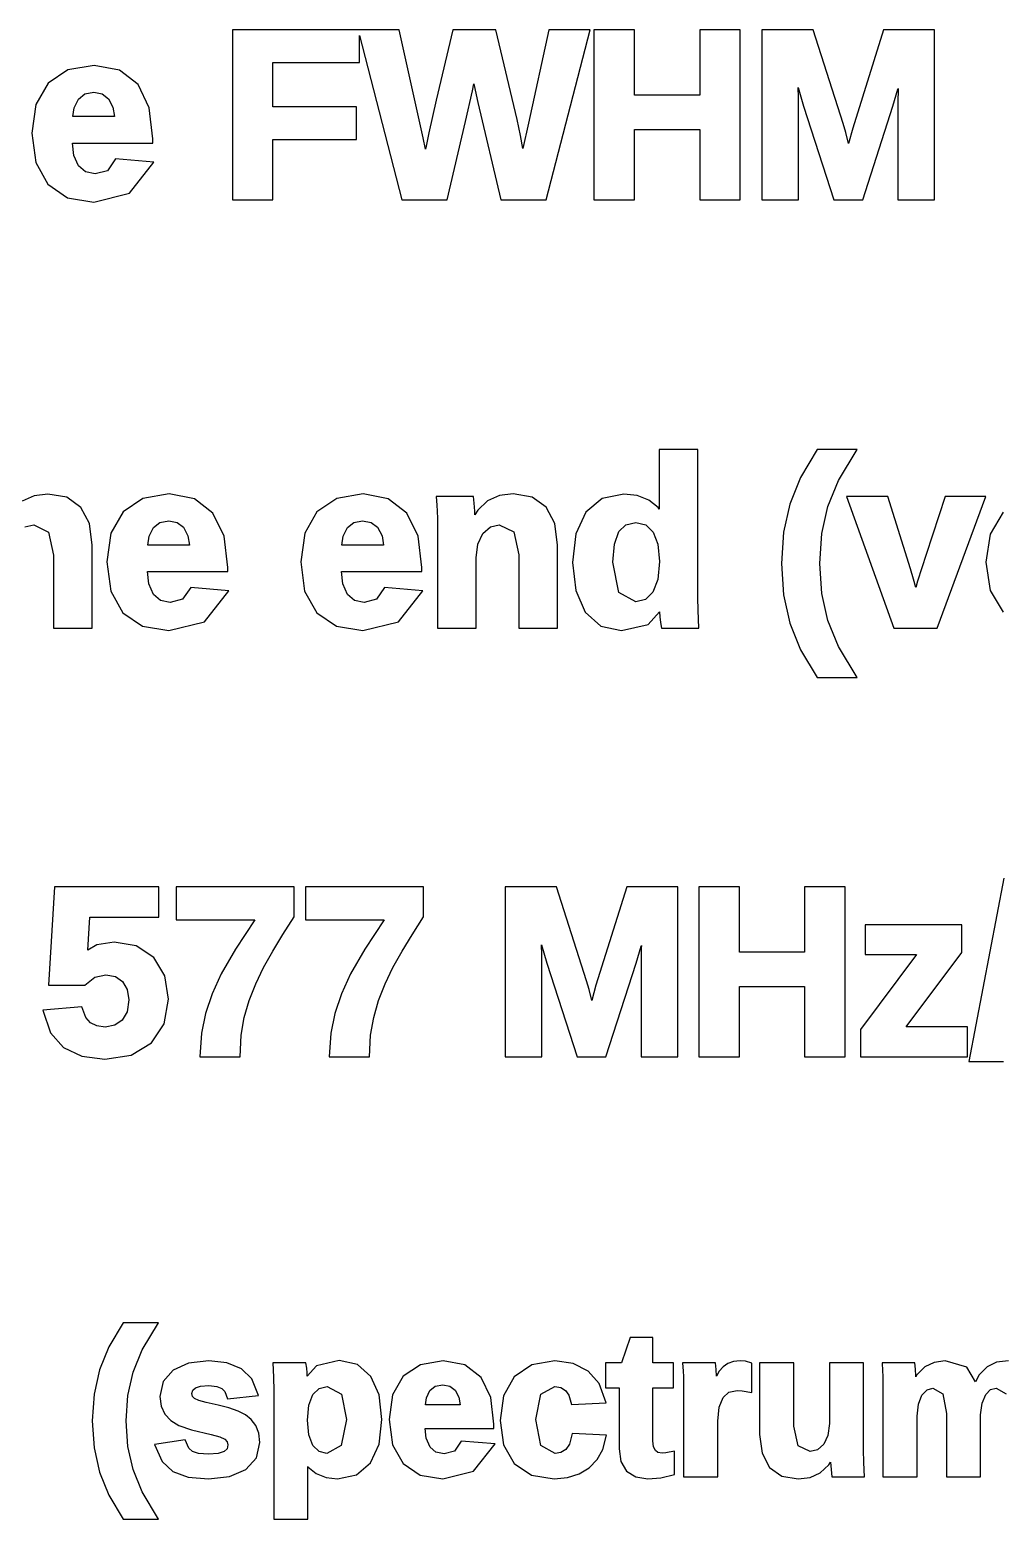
# Model space of a CAD drawing. Header units: metres. Extents: x 7 to 143, y 7 to 53.
# Drawn here: x 99.33 to 115.18, y 7.42 to 31.75 of the extents above; entities that cross this region are included whole.
import ezdxf

# ---------------------------------------------------------------- set-up
doc = ezdxf.new("R2010")
doc.units = ezdxf.units.M

msp = doc.modelspace()

# ---------------------------------------------------------------- linework, layer by layer
for p, q in [((105.36, 31.7515), (102.639, 31.7515)), ((102.639, 31.7515), (102.639, 28.9761)), ((104.712, 31.2186), (104.712, 31.659)), ((104.712, 31.659), (105.403, 28.9761)), ((105.756, 29.9842), (105.36, 31.7515)), ((106.237, 31.7515), (105.969, 30.6016)), ((106.943, 31.7515), (106.237, 31.7515)), ((107.291, 30.2882), (106.943, 31.7515)), ((107.807, 31.7515), (107.476, 30.2241)), ((107.763, 28.9761), (108.48, 31.7515)), ((108.48, 31.7515), (107.807, 31.7515)), ((109.203, 31.7515), (108.543, 31.7515)), ((108.543, 31.7515), (108.543, 28.9761)), ((109.203, 30.6863), (109.203, 31.7515)), ((110.929, 31.7515), (110.269, 31.7515)), ((110.269, 31.7515), (110.269, 30.6863)), ((110.929, 28.9761), (110.929, 31.7515)), ((112.122, 31.7515), (111.286, 31.7515)), ((111.286, 31.7515), (111.286, 28.9761)), ((112.612, 30.2198), (112.122, 31.7515)), ((113.272, 31.7515), (112.769, 30.1454)), ((114.105, 31.7515), (113.272, 31.7515)), ((114.105, 28.9761), (114.105, 31.7515)), ((100.382, 31.1693), (99.9524, 31.0977)), ((100.793, 31.0921), (100.382, 31.1693)), ((103.299, 30.4907), (103.299, 31.2186)), ((103.299, 31.2186), (104.712, 31.2186)), ((99.9524, 31.0977), (99.6284, 30.8801)), ((101.098, 30.8576), (100.793, 31.0921)), ((99.6284, 30.8801), (99.4285, 30.5293)), ((100.125, 30.6193), (100.23, 30.703)), ((100.23, 30.703), (100.374, 30.7315)), ((100.374, 30.7315), (100.512, 30.7045)), ((100.512, 30.7045), (100.616, 30.625)), ((101.282, 30.4779), (101.098, 30.8576)), ((106.444, 30.2549), (106.56, 30.7557)), ((106.56, 30.7557), (106.582, 30.867)), ((106.582, 30.867), (106.586, 30.8435)), ((106.586, 30.8435), (106.648, 30.5625)), ((110.269, 30.6863), (109.203, 30.6863)), ((111.883, 30.6483), (111.879, 30.8079)), ((111.879, 30.8079), (111.966, 30.504)), ((113.425, 30.5038), (113.507, 30.7836)), ((113.507, 30.7836), (113.51, 30.7918)), ((113.508, 30.7031), (113.507, 30.6478)), ((113.51, 30.7918), (113.508, 30.759)), ((113.508, 30.759), (113.508, 30.7031)), ((99.4285, 30.5293), (99.363, 30.063)), ((100.035, 30.335), (100.055, 30.4794)), ((100.055, 30.4794), (100.125, 30.6193)), ((100.616, 30.625), (100.689, 30.4863)), ((100.689, 30.4863), (100.716, 30.335)), ((101.341, 29.9689), (101.282, 30.4779)), ((104.668, 30.4907), (103.299, 30.4907)), ((104.668, 29.9578), (104.668, 30.4907)), ((105.969, 30.6016), (105.849, 30.0706)), ((106.648, 30.5625), (107.02, 28.9761)), ((111.883, 28.9761), (111.883, 30.6483)), ((111.966, 30.504), (112.46, 28.9761)), ((112.931, 28.9761), (113.425, 30.5038)), ((113.507, 30.6478), (113.507, 28.9761)), ((100.716, 30.335), (100.035, 30.335)), ((106.146, 28.9761), (106.444, 30.2549)), ((107.344, 30.0266), (107.291, 30.2882)), ((107.476, 30.2241), (107.382, 29.8151)), ((112.654, 30.0741), (112.612, 30.2198)), ((99.363, 30.063), (99.4274, 29.5838)), ((101.341, 29.9008), (101.341, 29.9689)), ((103.299, 29.9578), (104.668, 29.9578)), ((103.299, 28.9761), (103.299, 29.9578)), ((105.794, 29.8035), (105.756, 29.9842)), ((105.849, 30.0706), (105.798, 29.8239)), ((107.382, 29.8151), (107.344, 30.0266)), ((109.203, 30.123), (110.269, 30.123)), ((109.203, 28.9761), (109.203, 30.123)), ((110.269, 30.123), (110.269, 28.9761)), ((112.7, 29.8964), (112.654, 30.0741)), ((112.769, 30.1454), (112.7, 29.8964)), ((100.05, 29.7006), (100.029, 29.9008)), ((100.029, 29.9008), (101.341, 29.9008)), ((100.126, 29.5286), (100.05, 29.7006)), ((105.798, 29.8239), (105.794, 29.8035)), ((99.4274, 29.5838), (99.6243, 29.2279)), ((100.242, 29.4297), (100.126, 29.5286)), ((100.601, 29.45), (100.4, 29.3965)), ((100.733, 29.6424), (100.601, 29.45)), ((101.358, 29.5882), (100.733, 29.6424)), ((100.959, 29.0834), (101.358, 29.5882)), ((99.6243, 29.2279), (99.9455, 29.0093)), ((100.4, 29.3965), (100.242, 29.4297)), ((99.9455, 29.0093), (100.376, 28.9371)), ((100.376, 28.9371), (100.959, 29.0834)), ((102.639, 28.9761), (103.299, 28.9761)), ((105.403, 28.9761), (106.146, 28.9761)), ((107.02, 28.9761), (107.763, 28.9761)), ((108.543, 28.9761), (109.203, 28.9761)), ((110.269, 28.9761), (110.929, 28.9761)), ((111.286, 28.9761), (111.883, 28.9761)), ((112.46, 28.9761), (112.931, 28.9761)), ((113.507, 28.9761), (114.105, 28.9761)), ((110.239, 24.8939), (109.606, 24.8939)), ((109.606, 24.8939), (109.606, 24.0936)), ((110.239, 22.4742), (110.239, 24.8939)), ((112.19, 24.8939), (111.917, 24.4394)), ((112.84, 24.8939), (112.19, 24.8939)), ((112.538, 24.3895), (112.84, 24.8939)), ((111.917, 24.4394), (111.739, 24.0053)), ((112.364, 23.9667), (112.538, 24.3895)), ((99.4009, 24.1406), (99.2076, 24.0545)), ((99.626, 24.1691), (99.4009, 24.1406)), ((99.9332, 24.1155), (99.626, 24.1691)), ((100.165, 23.9512), (99.9332, 24.1155)), ((101.177, 24.0977), (100.853, 23.8801)), ((101.607, 24.1693), (101.177, 24.0977)), ((102.018, 24.0921), (101.607, 24.1693)), ((102.322, 23.8576), (102.018, 24.0921)), ((104.344, 24.0977), (104.02, 23.8801)), ((104.774, 24.1693), (104.344, 24.0977)), ((105.185, 24.0921), (104.774, 24.1693)), ((105.49, 23.8576), (105.185, 24.0921)), ((106.576, 24.1306), (105.969, 24.1306)), ((105.969, 24.1306), (105.978, 23.9885)), ((106.587, 24.0185), (106.576, 24.1306)), ((107, 24.1425), (106.807, 24.0564)), ((107.225, 24.171), (107, 24.1425)), ((107.532, 24.1174), (107.225, 24.171)), ((107.764, 23.9531), (107.532, 24.1174)), ((108.678, 24.0954), (108.41, 23.8714)), ((109.033, 24.1691), (108.678, 24.0954)), ((109.251, 24.1447), (109.033, 24.1691)), ((109.437, 24.0711), (109.251, 24.1447)), ((109.606, 24.0936), (109.608, 23.9202)), ((113.341, 24.1306), (112.669, 24.1306)), ((112.669, 24.1306), (113.44, 21.9761)), ((113.711, 22.9462), (113.341, 24.1306)), ((114.276, 24.1306), (113.967, 23.1812)), ((114.148, 21.9761), (114.943, 24.1306)), ((114.943, 24.1306), (114.276, 24.1306)), ((100.306, 23.6848), (100.165, 23.9512)), ((100.853, 23.8801), (100.653, 23.5293)), ((102.506, 23.4779), (102.322, 23.8576)), ((104.02, 23.8801), (103.821, 23.5293)), ((105.674, 23.4779), (105.49, 23.8576)), ((105.978, 23.9885), (105.983, 23.8891)), ((105.983, 23.8891), (105.986, 23.7708)), ((106.596, 23.8909), (106.587, 24.0185)), ((106.599, 23.8296), (106.596, 23.8909)), ((106.646, 23.9073), (106.599, 23.8296)), ((106.807, 24.0564), (106.646, 23.9073)), ((107.905, 23.6867), (107.764, 23.9531)), ((108.41, 23.8714), (108.248, 23.5177)), ((109.59, 23.9479), (109.437, 24.0711)), ((109.608, 23.9202), (109.59, 23.9479)), ((111.739, 24.0053), (111.638, 23.5453)), ((112.264, 23.5226), (112.364, 23.9667)), ((115.226, 23.8704), (115.01, 23.5154)), ((99.2518, 23.6307), (99.3967, 23.6651)), ((99.3967, 23.6651), (99.634, 23.5483)), ((100.351, 23.3318), (100.306, 23.6848)), ((101.28, 23.4794), (101.349, 23.6193)), ((101.349, 23.6193), (101.454, 23.703)), ((101.454, 23.703), (101.599, 23.7315)), ((101.599, 23.7315), (101.737, 23.7045)), ((101.737, 23.7045), (101.841, 23.625)), ((101.841, 23.625), (101.914, 23.4863)), ((104.448, 23.4794), (104.517, 23.6193)), ((104.517, 23.6193), (104.622, 23.703)), ((104.622, 23.703), (104.766, 23.7315)), ((104.766, 23.7315), (104.904, 23.7045)), ((104.904, 23.7045), (105.008, 23.625)), ((105.008, 23.625), (105.082, 23.4863)), ((105.986, 23.7708), (105.987, 23.6207)), ((105.987, 23.6207), (105.987, 21.9761)), ((106.731, 23.5233), (106.851, 23.6326)), ((106.851, 23.6326), (106.996, 23.667)), ((106.996, 23.667), (107.233, 23.5502)), ((107.95, 23.3337), (107.905, 23.6867)), ((108.949, 23.5546), (109.063, 23.6669)), ((109.063, 23.6669), (109.225, 23.7045)), ((109.225, 23.7045), (109.39, 23.6656)), ((109.39, 23.6656), (109.51, 23.5484)), ((99.634, 23.5483), (99.7191, 23.1712)), ((100.653, 23.5293), (100.588, 23.063)), ((101.26, 23.335), (101.28, 23.4794)), ((101.914, 23.4863), (101.94, 23.335)), ((102.566, 22.9689), (102.506, 23.4779)), ((103.821, 23.5293), (103.755, 23.063)), ((104.427, 23.335), (104.448, 23.4794)), ((105.082, 23.4863), (105.108, 23.335)), ((105.733, 22.9689), (105.674, 23.4779)), ((106.649, 23.35), (106.731, 23.5233)), ((107.233, 23.5502), (107.318, 23.1731)), ((108.248, 23.5177), (108.195, 23.0516)), ((108.877, 23.3519), (108.949, 23.5546)), ((109.51, 23.5484), (109.587, 23.3473)), ((111.638, 23.5453), (111.604, 23.0343)), ((112.23, 23.0325), (112.264, 23.5226)), ((115.01, 23.5154), (114.939, 23.0553)), ((99.7191, 23.1712), (99.7191, 21.9761)), ((100.351, 21.9761), (100.351, 23.3318)), ((101.94, 23.335), (101.26, 23.335)), ((105.108, 23.335), (104.427, 23.335)), ((106.621, 23.1243), (106.649, 23.35)), ((106.621, 21.9761), (106.621, 23.1243)), ((107.318, 23.1731), (107.318, 21.9761)), ((107.95, 21.9761), (107.95, 23.3337)), ((108.852, 23.0543), (108.877, 23.3519)), ((109.587, 23.3473), (109.613, 23.0648)), ((113.967, 23.1812), (113.828, 22.7452)), ((100.588, 23.063), (100.652, 22.5838)), ((101.275, 22.7006), (101.254, 22.9008)), ((101.254, 22.9008), (102.566, 22.9008)), ((102.566, 22.9008), (102.566, 22.9689)), ((103.755, 23.063), (103.819, 22.5838)), ((104.442, 22.7006), (104.421, 22.9008)), ((104.421, 22.9008), (105.733, 22.9008)), ((105.733, 22.9008), (105.733, 22.9689)), ((108.195, 23.0516), (108.245, 22.591)), ((108.951, 22.5599), (108.852, 23.0543)), ((109.613, 23.0648), (109.585, 22.7738)), ((111.604, 23.0343), (111.638, 22.5218)), ((112.263, 22.5444), (112.23, 23.0325)), ((113.759, 22.7794), (113.711, 22.9462)), ((114.939, 23.0553), (115.01, 22.5935)), ((101.351, 22.5286), (101.275, 22.7006)), ((101.958, 22.6424), (101.826, 22.45)), ((102.583, 22.5882), (101.958, 22.6424)), ((104.518, 22.5286), (104.442, 22.7006)), ((105.125, 22.6424), (104.993, 22.45)), ((105.75, 22.5882), (105.125, 22.6424)), ((109.585, 22.7738), (109.505, 22.5658)), ((113.798, 22.6424), (113.759, 22.7794)), ((113.828, 22.7452), (113.798, 22.6424)), ((100.652, 22.5838), (100.849, 22.2279)), ((101.467, 22.4297), (101.351, 22.5286)), ((101.624, 22.3965), (101.467, 22.4297)), ((101.826, 22.45), (101.624, 22.3965)), ((102.184, 22.0834), (102.583, 22.5882)), ((103.819, 22.5838), (104.016, 22.2279)), ((104.634, 22.4297), (104.518, 22.5286)), ((104.792, 22.3965), (104.634, 22.4297)), ((104.993, 22.45), (104.792, 22.3965)), ((105.351, 22.0834), (105.75, 22.5882)), ((108.245, 22.591), (108.399, 22.2381)), ((109.228, 22.406), (108.951, 22.5599)), ((109.383, 22.4442), (109.228, 22.406)), ((109.505, 22.5658), (109.383, 22.4442)), ((110.243, 22.269), (110.239, 22.4742)), ((111.638, 22.5218), (111.739, 22.0606)), ((112.363, 22.1029), (112.263, 22.5444)), ((115.01, 22.5935), (115.226, 22.2374)), ((100.849, 22.2279), (101.17, 22.0093)), ((104.016, 22.2279), (104.338, 22.0093)), ((108.399, 22.2381), (108.654, 22.0121)), ((109.428, 22.036), (109.614, 22.2436)), ((109.614, 22.2436), (109.62, 22.165)), ((109.62, 22.165), (109.63, 22.0695)), ((110.257, 21.9761), (110.243, 22.269)), ((99.7191, 21.9761), (100.351, 21.9761)), ((101.17, 22.0093), (101.601, 21.9371)), ((101.601, 21.9371), (102.184, 22.0834)), ((104.338, 22.0093), (104.768, 21.9371)), ((104.768, 21.9371), (105.351, 22.0834)), ((105.987, 21.9761), (106.621, 21.9761)), ((107.318, 21.9761), (107.95, 21.9761)), ((108.654, 22.0121), (108.995, 21.9369)), ((108.995, 21.9369), (109.428, 22.036)), ((109.63, 22.0695), (109.646, 21.9761)), ((109.646, 21.9761), (110.257, 21.9761)), ((111.739, 22.0606), (111.916, 21.6254)), ((112.536, 21.6799), (112.363, 22.1029)), ((113.44, 21.9761), (114.148, 21.9761)), ((112.84, 21.1692), (112.536, 21.6799)), ((111.916, 21.6254), (112.19, 21.1692)), ((112.19, 21.1692), (112.84, 21.1692)), ((115.237, 17.8939), (114.666, 14.8983)), ((99.735, 17.7515), (99.6358, 16.1458)), ((101.44, 17.7515), (99.735, 17.7515)), ((101.44, 17.2546), (101.44, 17.7515)), ((103.645, 17.7515), (101.721, 17.7515)), ((101.721, 17.7515), (101.721, 17.2128)), ((103.645, 17.2637), (103.645, 17.7515)), ((105.758, 17.7515), (103.833, 17.7515)), ((103.833, 17.7515), (103.833, 17.2128)), ((105.758, 17.2637), (105.758, 17.7515)), ((107.93, 17.7515), (107.093, 17.7515)), ((107.093, 17.7515), (107.093, 14.9761)), ((108.419, 16.2198), (107.93, 17.7515)), ((109.079, 17.7515), (108.576, 16.1454)), ((109.912, 17.7515), (109.079, 17.7515)), ((109.912, 14.9761), (109.912, 17.7515)), ((110.917, 17.7515), (110.257, 17.7515)), ((110.257, 17.7515), (110.257, 14.9761)), ((110.917, 16.6863), (110.917, 17.7515)), ((112.643, 17.7515), (111.983, 17.7515)), ((111.983, 17.7515), (111.983, 16.6863)), ((112.643, 14.9761), (112.643, 17.7515)), ((100.279, 16.7196), (100.313, 17.2546)), ((100.313, 17.2546), (101.44, 17.2546)), ((101.721, 17.2128), (103.007, 17.2128)), ((103.007, 17.2128), (102.69, 16.7355)), ((103.463, 16.9715), (103.645, 17.2637)), ((103.833, 17.2128), (105.119, 17.2128)), ((105.119, 17.2128), (104.802, 16.7355)), ((105.575, 16.971), (105.758, 17.2637)), ((114.55, 17.1306), (112.973, 17.1306)), ((112.973, 17.1306), (112.973, 16.6451)), ((114.55, 16.6823), (114.55, 17.1306)), ((100.423, 16.8047), (100.279, 16.7196)), ((100.707, 16.8503), (100.423, 16.8047)), ((101.069, 16.7877), (100.707, 16.8503)), ((101.354, 16.5977), (101.069, 16.7877)), ((103.298, 16.6999), (103.463, 16.9715)), ((105.41, 16.6999), (105.575, 16.971)), ((107.691, 16.6483), (107.686, 16.8079)), ((107.686, 16.8079), (107.773, 16.504)), ((109.315, 16.7836), (109.317, 16.7918)), ((109.317, 16.7918), (109.316, 16.759)), ((101.537, 16.2997), (101.354, 16.5977)), ((102.69, 16.7355), (102.455, 16.3317)), ((103.149, 16.4342), (103.298, 16.6999)), ((104.802, 16.7355), (104.567, 16.3317)), ((105.261, 16.4342), (105.41, 16.6999)), ((107.691, 14.9761), (107.691, 16.6483)), ((109.232, 16.5038), (109.315, 16.7836)), ((109.316, 16.759), (109.315, 16.7031)), ((109.315, 16.7031), (109.315, 16.6478)), ((109.315, 16.6478), (109.315, 14.9761)), ((111.983, 16.6863), (110.917, 16.6863)), ((113.811, 16.6451), (112.895, 15.4206)), ((112.973, 16.6451), (113.811, 16.6451)), ((113.639, 15.4654), (114.55, 16.6823)), ((100.392, 16.2789), (100.573, 16.3176)), ((100.573, 16.3176), (100.731, 16.2896)), ((102.455, 16.3317), (102.308, 16.0062)), ((103.02, 16.1672), (103.149, 16.4342)), ((104.567, 16.3317), (104.42, 16.0062)), ((105.133, 16.1672), (105.261, 16.4342)), ((107.773, 16.504), (108.267, 14.9761)), ((108.738, 14.9761), (109.232, 16.5038)), ((99.6358, 16.1458), (100.227, 16.1458)), ((100.227, 16.1458), (100.392, 16.2789)), ((100.731, 16.2896), (100.847, 16.2078)), ((100.847, 16.2078), (100.921, 16.0783)), ((100.921, 16.0783), (100.947, 15.905)), ((101.597, 15.9162), (101.537, 16.2997)), ((102.915, 15.8967), (103.02, 16.1672)), ((105.027, 15.8967), (105.133, 16.1672)), ((108.462, 16.0741), (108.419, 16.2198)), ((108.507, 15.8964), (108.462, 16.0741)), ((108.576, 16.1454), (108.507, 15.8964)), ((110.917, 16.123), (111.983, 16.123)), ((110.917, 14.9761), (110.917, 16.123)), ((111.983, 16.123), (111.983, 14.9761)), ((100.947, 15.905), (100.919, 15.7105)), ((101.527, 15.5157), (101.597, 15.9162)), ((102.308, 16.0062), (102.199, 15.6858)), ((102.834, 15.6195), (102.915, 15.8967)), ((104.42, 16.0062), (104.311, 15.6858)), ((104.946, 15.6195), (105.027, 15.8967)), ((100.178, 15.791), (99.5431, 15.7391)), ((99.5431, 15.7391), (99.6703, 15.3658)), ((100.246, 15.6171), (100.178, 15.791)), ((100.324, 15.5301), (100.246, 15.6171)), ((100.841, 15.5735), (100.72, 15.4907)), ((100.919, 15.7105), (100.841, 15.5735)), ((102.199, 15.6858), (102.132, 15.3616)), ((102.783, 15.3311), (102.834, 15.6195)), ((104.311, 15.6858), (104.244, 15.3616)), ((104.896, 15.3311), (104.946, 15.6195)), ((99.6703, 15.3658), (99.8794, 15.1288)), ((100.427, 15.4796), (100.324, 15.5301)), ((100.559, 15.4622), (100.427, 15.4796)), ((100.72, 15.4907), (100.559, 15.4622)), ((101.316, 15.2026), (101.527, 15.5157)), ((102.132, 15.3616), (102.107, 14.9761)), ((102.764, 14.9761), (102.783, 15.3311)), ((104.244, 15.3616), (104.219, 14.9761)), ((104.876, 14.9761), (104.896, 15.3311)), ((112.895, 15.4206), (112.895, 14.9761)), ((114.643, 15.4654), (113.639, 15.4654)), ((114.643, 14.9761), (114.643, 15.4654)), ((99.8794, 15.1288), (100.178, 14.9849)), ((100.984, 15.0031), (101.316, 15.2026)), ((100.178, 14.9849), (100.556, 14.9377)), ((100.556, 14.9377), (100.984, 15.0031)), ((102.107, 14.9761), (102.764, 14.9761)), ((104.219, 14.9761), (104.876, 14.9761)), ((107.093, 14.9761), (107.691, 14.9761)), ((108.267, 14.9761), (108.738, 14.9761)), ((109.315, 14.9761), (109.912, 14.9761)), ((110.257, 14.9761), (110.917, 14.9761)), ((111.983, 14.9761), (112.643, 14.9761)), ((112.895, 14.9761), (114.643, 14.9761)), ((114.666, 14.8983), (115.229, 14.8983)), ((100.858, 10.6305), (100.621, 10.237)), ((101.432, 10.6305), (100.858, 10.6305)), ((101.166, 10.1878), (101.432, 10.6305)), ((100.621, 10.237), (100.469, 9.86383)), ((109.134, 10.3896), (108.991, 9.9762)), ((109.506, 10.3896), (109.134, 10.3896)), ((109.506, 9.9762), (109.506, 10.3896)), ((101.018, 9.82645), (101.166, 10.1878)), ((102.253, 10.0107), (101.924, 9.974)), ((102.549, 9.97881), (102.253, 10.0107)), ((102.786, 9.88091), (102.549, 9.97881)), ((103.837, 9.9762), (103.298, 9.9762)), ((103.298, 9.9762), (103.311, 9.74486)), ((103.852, 9.88911), (103.837, 9.9762)), ((104.384, 10.0149), (104.012, 9.92775)), ((104.68, 9.95058), (104.384, 10.0149)), ((106.08, 10.0095), (105.709, 9.94769)), ((106.435, 9.94279), (106.08, 10.0095)), ((107.902, 10.0093), (107.526, 9.94534)), ((108.202, 9.96806), (107.902, 10.0093)), ((108.991, 9.9762), (108.731, 9.9762)), ((108.731, 9.9762), (108.731, 9.56697)), ((109.84, 9.9762), (109.506, 9.9762)), ((109.84, 9.56697), (109.84, 9.9762)), ((110.525, 9.9762), (109.991, 9.9762)), ((109.991, 9.9762), (109.999, 9.84294)), ((110.536, 9.87094), (110.525, 9.9762)), ((110.82, 10.0005), (110.727, 9.96881)), ((110.929, 10.0105), (110.82, 10.0005)), ((111.018, 10.0037), (110.929, 10.0105)), ((111.121, 9.97337), (111.018, 10.0037)), ((111.805, 9.9762), (111.248, 9.9762)), ((111.248, 9.9762), (111.248, 8.80493)), ((111.805, 8.94385), (111.805, 9.9762)), ((112.944, 9.9762), (112.387, 9.9762)), ((112.387, 9.9762), (112.387, 8.98534)), ((112.944, 8.55913), (112.944, 9.9762)), ((113.78, 9.9762), (113.246, 9.9762)), ((113.246, 9.9762), (113.254, 9.84685)), ((113.791, 9.87363), (113.78, 9.9762)), ((114.097, 9.98598), (113.944, 9.91026)), ((114.279, 10.0114), (114.097, 9.98598)), ((114.633, 9.90662), (114.279, 10.0114)), ((115.118, 9.98659), (114.961, 9.91226)), ((115.311, 10.011), (115.118, 9.98659)), ((100.469, 9.86383), (100.381, 9.4684)), ((100.932, 9.44695), (101.018, 9.82645)), ((101.672, 9.86066), (101.51, 9.67401)), ((101.924, 9.974), (101.672, 9.86066)), ((102.956, 9.71768), (102.786, 9.88091)), ((103.311, 9.74486), (103.314, 9.52095)), ((103.859, 9.81406), (103.852, 9.88911)), ((103.861, 9.75958), (103.859, 9.81406)), ((104.012, 9.92775), (103.861, 9.75958)), ((104.902, 9.75722), (104.68, 9.95058)), ((105.037, 9.45334), (104.902, 9.75722)), ((105.428, 9.75934), (105.256, 9.45601)), ((105.709, 9.94769), (105.428, 9.75934)), ((106.699, 9.73972), (106.435, 9.94279)), ((106.858, 9.41167), (106.699, 9.73972)), ((107.242, 9.75009), (107.067, 9.44028)), ((107.526, 9.94534), (107.242, 9.75009)), ((108.448, 9.84279), (108.202, 9.96806)), ((108.627, 9.6427), (108.448, 9.84279)), ((109.999, 9.84294), (110.003, 9.75217)), ((110.003, 9.75217), (110.006, 9.64528)), ((110.542, 9.76091), (110.536, 9.87094)), ((110.585, 9.84001), (110.542, 9.76091)), ((110.65, 9.91483), (110.585, 9.84001)), ((110.727, 9.96881), (110.65, 9.91483)), ((111.121, 9.49394), (111.121, 9.97337)), ((113.254, 9.84685), (113.258, 9.76175)), ((113.258, 9.76175), (113.261, 9.66064)), ((113.798, 9.76404), (113.791, 9.87363)), ((113.799, 9.74696), (113.798, 9.76404)), ((113.817, 9.78038), (113.799, 9.74696)), ((113.944, 9.91026), (113.817, 9.78038)), ((114.77, 9.66905), (114.633, 9.90662)), ((114.833, 9.78271), (114.77, 9.66905)), ((114.961, 9.91226), (114.833, 9.78271)), ((101.51, 9.67401), (101.457, 9.4288)), ((101.979, 9.47501), (101.993, 9.5323)), ((101.993, 9.5323), (102.034, 9.56999)), ((102.034, 9.56999), (102.12, 9.59619)), ((102.12, 9.59619), (102.253, 9.60585)), ((102.253, 9.60585), (102.385, 9.59369)), ((102.385, 9.59369), (102.467, 9.56087)), ((102.467, 9.56087), (102.514, 9.50998)), ((102.514, 9.50998), (102.558, 9.38904)), ((103.068, 9.44235), (102.956, 9.71768)), ((103.314, 9.52095), (103.314, 7.42357)), ((103.954, 9.45912), (104.055, 9.56123)), ((104.055, 9.56123), (104.184, 9.59305)), ((104.184, 9.59305), (104.418, 9.46536)), ((105.807, 9.40874), (105.865, 9.52623)), ((105.865, 9.52623), (105.952, 9.59592)), ((105.952, 9.59592), (106.073, 9.61972)), ((106.073, 9.61972), (106.188, 9.59721)), ((106.188, 9.59721), (106.275, 9.53098)), ((106.275, 9.53098), (106.336, 9.41451)), ((107.673, 9.46452), (107.903, 9.59256)), ((107.903, 9.59256), (108.002, 9.57677)), ((108.002, 9.57677), (108.079, 9.52757)), ((108.079, 9.52757), (108.132, 9.44858)), ((108.743, 9.32463), (108.627, 9.6427)), ((108.731, 9.56697), (108.954, 9.56697)), ((108.954, 9.56697), (108.954, 8.57515)), ((109.506, 8.70497), (109.506, 9.56697)), ((109.506, 9.56697), (109.84, 9.56697)), ((110.006, 9.64528), (110.007, 9.51244)), ((110.007, 9.51244), (110.007, 8.11525)), ((110.651, 9.41008), (110.747, 9.49748)), ((110.747, 9.49748), (110.88, 9.52754)), ((110.88, 9.52754), (110.961, 9.52211)), ((110.961, 9.52211), (111.121, 9.49394)), ((113.261, 9.66064), (113.262, 9.53195)), ((113.262, 9.53195), (113.262, 8.11525)), ((113.899, 9.44797), (113.983, 9.53722)), ((113.983, 9.53722), (114.075, 9.56311)), ((114.075, 9.56311), (114.237, 9.46921)), ((114.939, 9.45898), (115.02, 9.53976)), ((115.02, 9.53976), (115.108, 9.56334)), ((115.108, 9.56334), (115.271, 9.46919)), ((100.381, 9.4684), (100.352, 9.02943)), ((100.904, 9.02782), (100.932, 9.44695)), ((101.457, 9.4288), (101.477, 9.2718)), ((101.477, 9.2718), (101.536, 9.14072)), ((101.989, 9.43053), (101.979, 9.47501)), ((102.021, 9.39478), (101.989, 9.43053)), ((102.092, 9.36037), (102.021, 9.39478)), ((102.213, 9.3287), (102.092, 9.36037)), ((102.408, 9.2858), (102.213, 9.3287)), ((102.582, 9.24095), (102.408, 9.2858)), ((102.558, 9.38904), (103.068, 9.44235)), ((103.865, 9.04088), (103.888, 9.28409)), ((103.888, 9.28409), (103.954, 9.45912)), ((104.418, 9.46536), (104.502, 9.05376)), ((105.081, 9.05377), (105.037, 9.45334)), ((105.256, 9.45601), (105.199, 9.05402)), ((105.791, 9.29428), (105.807, 9.40874)), ((106.357, 9.29428), (105.791, 9.29428)), ((106.336, 9.41451), (106.357, 9.29428)), ((106.909, 8.9738), (106.858, 9.41167)), ((107.067, 9.44028), (107.009, 9.03592)), ((107.591, 9.05379), (107.673, 9.46452)), ((108.132, 9.44858), (108.175, 9.29654)), ((108.175, 9.29654), (108.743, 9.32463)), ((110.564, 9.0269), (110.587, 9.25552)), ((110.587, 9.25552), (110.651, 9.41008)), ((113.819, 9.1066), (113.84, 9.30083)), ((113.84, 9.30083), (113.899, 9.44797)), ((114.237, 9.46921), (114.299, 9.14842)), ((114.853, 9.12704), (114.879, 9.32011)), ((114.879, 9.32011), (114.939, 9.45898)), ((100.352, 9.02943), (100.381, 8.58908)), ((100.932, 8.61052), (100.904, 9.02782)), ((101.536, 9.14072), (101.633, 9.03477)), ((101.633, 9.03477), (101.763, 8.95239)), ((102.732, 9.19017), (102.582, 9.24095)), ((102.853, 9.12856), (102.732, 9.19017)), ((102.948, 9.05092), (102.853, 9.12856)), ((103.024, 8.95256), (102.948, 9.05092)), ((103.888, 8.79999), (103.865, 9.04088)), ((104.502, 9.05376), (104.417, 8.62988)), ((105.035, 8.64955), (105.081, 9.05377)), ((105.199, 9.05402), (105.255, 8.64101)), ((107.009, 9.03592), (107.066, 8.63998)), ((107.675, 8.62961), (107.591, 9.05379)), ((110.564, 8.11525), (110.564, 9.0269)), ((113.819, 8.11525), (113.819, 9.1066)), ((114.299, 9.14842), (114.299, 8.11525)), ((114.853, 8.11525), (114.853, 9.12704)), ((101.763, 8.95239), (101.969, 8.88103)), ((101.969, 8.88103), (102.295, 8.80679)), ((102.295, 8.80679), (102.434, 8.77013)), ((102.434, 8.77013), (102.516, 8.73065)), ((103.072, 8.82922), (103.024, 8.95256)), ((103.088, 8.67648), (103.072, 8.82922)), ((103.954, 8.62859), (103.888, 8.79999)), ((105.802, 8.74521), (105.785, 8.90785)), ((105.785, 8.90785), (106.909, 8.90785)), ((106.909, 8.90785), (106.909, 8.9738)), ((108.189, 8.82411), (108.143, 8.65106)), ((108.75, 8.79828), (108.189, 8.82411)), ((108.688, 8.56143), (108.75, 8.79828)), ((111.248, 8.80493), (111.287, 8.50081)), ((111.877, 8.62468), (111.805, 8.94385)), ((112.363, 8.7935), (112.294, 8.64719)), ((112.387, 8.98534), (112.363, 8.7935)), ((100.381, 8.58908), (100.469, 8.19266)), ((101.017, 8.2332), (100.932, 8.61052)), ((101.87, 8.72002), (101.365, 8.6443)), ((101.365, 8.6443), (101.492, 8.36411)), ((101.928, 8.58672), (101.87, 8.72002)), ((101.985, 8.53116), (101.928, 8.58672)), ((102.083, 8.49783), (101.985, 8.53116)), ((102.504, 8.52835), (102.406, 8.49706)), ((102.551, 8.57301), (102.504, 8.52835)), ((102.516, 8.73065), (102.554, 8.68909)), ((102.566, 8.63748), (102.551, 8.57301)), ((102.554, 8.68909), (102.566, 8.63748)), ((103.031, 8.4276), (103.088, 8.67648)), ((104.054, 8.5293), (103.954, 8.62859)), ((104.18, 8.49841), (104.054, 8.5293)), ((104.417, 8.62988), (104.18, 8.49841)), ((104.895, 8.34181), (105.035, 8.64955)), ((105.255, 8.64101), (105.425, 8.33325)), ((105.866, 8.6003), (105.802, 8.74521)), ((105.963, 8.51776), (105.866, 8.6003)), ((106.095, 8.49007), (105.963, 8.51776)), ((106.263, 8.53473), (106.095, 8.49007)), ((106.377, 8.70096), (106.263, 8.53473)), ((106.93, 8.653), (106.377, 8.70096)), ((106.578, 8.20798), (106.93, 8.653)), ((107.066, 8.63998), (107.24, 8.33623)), ((107.909, 8.49748), (107.675, 8.62961)), ((108.083, 8.56435), (108.001, 8.51334)), ((108.143, 8.65106), (108.083, 8.56435)), ((108.597, 8.39879), (108.688, 8.56143)), ((108.954, 8.57515), (108.983, 8.3671)), ((109.517, 8.60439), (109.506, 8.70497)), ((109.545, 8.54547), (109.517, 8.60439)), ((109.587, 8.51424), (109.545, 8.54547)), ((109.859, 8.53513), (109.714, 8.50696)), ((109.859, 8.15146), (109.859, 8.53513)), ((112.074, 8.52728), (111.877, 8.62468)), ((112.193, 8.55574), (112.074, 8.52728)), ((112.294, 8.64719), (112.193, 8.55574)), ((112.947, 8.35019), (112.944, 8.55913)), ((101.492, 8.36411), (101.668, 8.20387)), ((102.25, 8.48557), (102.083, 8.49783)), ((102.406, 8.49706), (102.25, 8.48557)), ((102.858, 8.23686), (103.031, 8.4276)), ((103.871, 8.14929), (103.869, 8.28284)), ((103.869, 8.28284), (103.873, 8.27744)), ((103.873, 8.27744), (104.006, 8.16969)), ((104.663, 8.14638), (104.895, 8.34181)), ((105.425, 8.33325), (105.703, 8.14401)), ((107.24, 8.33623), (107.523, 8.14482)), ((108.001, 8.51334), (107.909, 8.49748)), ((108.466, 8.26396), (108.597, 8.39879)), ((108.983, 8.3671), (109.076, 8.20982)), ((109.659, 8.50206), (109.587, 8.51424)), ((109.714, 8.50696), (109.659, 8.50206)), ((111.287, 8.50081), (111.409, 8.27045)), ((112.239, 8.18149), (112.379, 8.31039)), ((112.379, 8.31039), (112.407, 8.35738)), ((112.407, 8.35738), (112.425, 8.11525)), ((112.96, 8.11525), (112.947, 8.35019)), ((100.469, 8.19266), (100.621, 7.81856)), ((101.165, 7.87172), (101.017, 8.2332)), ((101.668, 8.20387), (101.919, 8.11218)), ((101.919, 8.11218), (102.25, 8.08247)), ((102.25, 8.08247), (102.592, 8.12027)), ((102.592, 8.12027), (102.858, 8.23686)), ((103.871, 7.42357), (103.871, 8.14929)), ((104.006, 8.16969), (104.169, 8.10396)), ((104.169, 8.10396), (104.357, 8.08212)), ((104.357, 8.08212), (104.663, 8.14638)), ((105.703, 8.14401), (106.075, 8.08168)), ((106.075, 8.08168), (106.578, 8.20798)), ((107.523, 8.14482), (107.895, 8.08232)), ((107.895, 8.08232), (108.109, 8.10277)), ((108.109, 8.10277), (108.301, 8.16418)), ((108.301, 8.16418), (108.466, 8.26396)), ((109.076, 8.20982), (109.227, 8.11555)), ((109.227, 8.11555), (109.422, 8.08569)), ((109.422, 8.08569), (109.636, 8.10017)), ((109.636, 8.10017), (109.859, 8.15146)), ((110.007, 8.11525), (110.564, 8.11525)), ((111.409, 8.27045), (111.61, 8.12831)), ((111.61, 8.12831), (111.876, 8.08218)), ((111.876, 8.08218), (112.071, 8.10681)), ((112.071, 8.10681), (112.239, 8.18149)), ((112.425, 8.11525), (112.96, 8.11525)), ((113.262, 8.11525), (113.819, 8.11525)), ((114.299, 8.11525), (114.853, 8.11525)), ((100.621, 7.81856), (100.858, 7.42357)), ((101.431, 7.42357), (101.165, 7.87172)), ((100.858, 7.42357), (101.431, 7.42357)), ((103.314, 7.42357), (103.871, 7.42357))]:
    msp.add_line(p, q)

doc.saveas('drawing.dxf')
